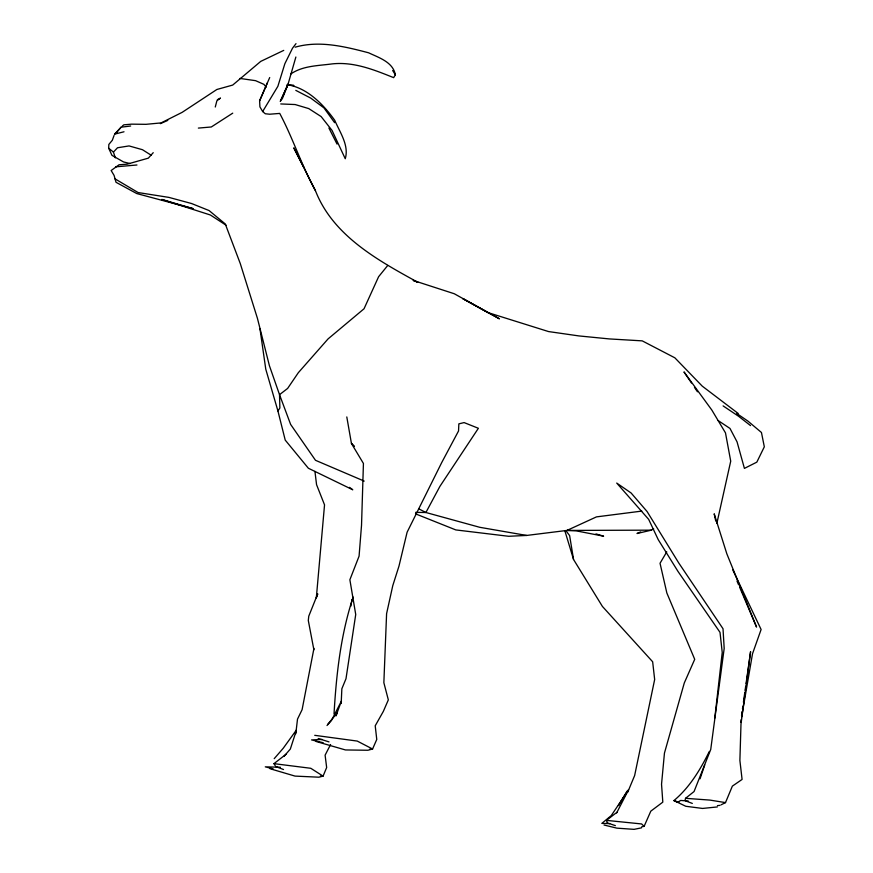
<?xml version="1.0" encoding="UTF-8"?>
<svg xmlns="http://www.w3.org/2000/svg" width="873" height="873" viewBox="0 0 873 873"><rect width="100%" height="100%" fill="white"/><g stroke="black" fill="none" stroke-linecap="round" stroke-linejoin="round"><path stroke-width="1.31" d="M130.055 163.557L123.497 161.931L111.94 155.339L108.678 148.192L108.841 144.438L112.301 140.302L114.068 135.479M334.032 713.928C336.323 674.305 340.688 634.857 353.139 597.045M714.791 718.075L722.233 652.426L720.007 632.347L678.026 571.477L658.242 539.667L648.661 519.359L616.709 483.064L631.103 492.983L647.079 511.523L678.779 563.009L723.019 628.735L724.186 648.421L710.731 749.492L694.057 791.538L685.545 798.315L685.13 799.974M295.783 733.756L297.507 719.123L302.102 709.662L313.953 648.366M341.179 703.529L341.856 688.764L345.992 678.736L355.726 614.494L349.877 579.759L359.076 556.145L361.531 525.23L363.43 463.454L351.437 443.473L346.799 416.934M741.537 715.544L742.105 711.55M742.476 708.898L742.858 706.235M743.425 702.241L744.734 692.922M745.116 690.27L745.684 686.276M746.055 683.614L750.584 651.684L740.991 724.077L739.889 760.47L742.083 779.436L732.36 786.137L725.507 802.603L721.065 804.819M350.848 606.168L351.983 599.544M740.719 722.167L741.188 719.483M741.646 716.798L752.515 653.746L761.103 629.509L732.643 569.643M716.853 523.418L730.723 461.173L725.485 432.877L711.822 410.037L683.985 371.92L691.481 382.963M215.271 107.019L216.864 100.853L220.356 98.092M295.871 57.029L288.046 84.223L282.186 99.053M296.122 731.192L290.349 749.012L283.943 756.422M700.059 778.781L704.707 764.944M627.654 792.324L634.638 775.562L654.663 679.5L652.655 661.767L602.425 606.451L573.55 559.495L565.038 531.373M336.007 715.74L341.474 700.954L331.489 720.465L327.015 725.528M336.05 715.685L336.989 713.186L327.768 724.263M738.187 413.464L702.241 386.128L674.851 357.81L642.233 340.863L609.31 338.92L578.897 335.919L548.55 331.565L487.843 312.556L462.821 298.642L499.443 318.831L454.276 293.743L413.158 280.419L418.069 282.426C377.889 260.307 332.951 235.808 315.426 190.641C301.698 165.761 293.044 138.414 279.731 113.414L269.637 114.221L265.272 113.752L262.653 111.537L259.914 106.833L259.608 100.821L267.389 82.804M269.702 77.544L259.608 100.821M641.699 826.818L644.121 826.349L650.811 811.148L662.814 802.145L661.538 784.216L664.451 753.093L684.279 682.992L694.712 659.322L666.852 593.007L660.032 563.271L666.765 551.856M616.654 812.905L628.516 789.858L611.253 815.589L601.835 823.392L609.692 823.621M709.334 751.446C700.441 769.484 689.517 787.61 673.945 800.563L685.796 806.281L702.547 808.442L717.333 806.936M330.583 744.527L325.105 755.167L326.655 767.542L323.075 776.119L318.874 777.199L295.03 776.097L269.997 768.709M262.653 111.537L277.876 86.307L284.86 63.718L292.488 48.255L296.002 43.65M627.13 791.047L618.433 805.604L628.516 789.858M295.161 47.175C319.365 40.245 344.944 46.575 368.635 52.806C378.86 57.673 393.003 62.027 395.371 74.794L393.647 77.642C374.07 69.807 353.86 61.579 332.286 63.882C318.329 65.781 302.8 65.661 290.818 73.976M296.384 730.057L283.245 748.237L274.209 758.67M349.506 487.363L352.768 489.786L308.365 468.244L285.22 440.101L277.93 410.976L279.873 408.007L279.524 394.672L269.419 365.743L257.437 318.361L240.282 263.581L225.267 223.946L209.073 210.557L191.547 203.518L168.926 197.396L138.087 192.54L115.029 178.856L114.112 175.462L111.155 170.519L119.066 164.757L127.032 164.189L148.334 158.155L153.222 152.677M387.743 265.457L378.609 276.719L364.03 308.78L328.084 338.888L298.337 372.684L287.621 388.441L279.524 394.672L290.622 424.409L315.491 460.3L364.194 481.099M116.436 132.696L121.183 127.12L114.516 134.158L124.01 131.779M115.323 157.849L113.435 152.098L117.506 147.766L129.062 145.922L142.463 149.709L151.182 155.219M283.747 50.383L260.743 61.383L232.698 85.074L216.875 89.483L182.173 112.333L161.123 122.907L145.987 124.326L131.539 124.152L123.857 124.828L122.406 125.941M114.516 134.158L116.993 132.03M275.191 765.599L273.958 763.646L286.268 754.097M607.128 822.115L606.419 820.38L617.124 812.163M232.742 113.152L211.31 126.978L198.357 128.091M640.673 531.908L637.006 533.512L651.356 530.162L653.691 528.863M217.333 99.697L220.323 98.267M160.381 123.65L167.769 120.398M641.524 827.844L634.082 829.35L616.895 828.15L604.04 825.018M641.797 511.087L596.477 516.881L566.981 530.424L526.648 535.444L508.664 536.284L455.815 529.922L415.504 513.837M121.216 127.185L130.666 126.007M136.963 164.986L115.738 166.841M717.442 805.626L719.963 805.375M369.945 749.023L372.564 749.023L376.765 739.464L375.215 725.79L383.356 711.353L388.332 699.873L383.858 682.708L386.597 613.643L392.763 585.696L398.983 566.086L407.102 532.235L441.694 462.603L458.543 430.967L458.849 423.863L464.109 422.587L478.382 428.283L439.927 486.348L425.904 512.506L415.592 512.375M651.356 530.162L566.981 530.424L576.158 530.849L603.603 536.186L595.964 533.894M322.137 739.431L311.53 739.911L323.174 742.716M320.446 776.021L323.075 776.119L310.788 768.295L273.958 763.646M280.746 103.942L295.139 104.542L308.747 108.59L321.133 116.567L332.035 130.415L345.25 158.733C349.298 145.431 339.75 132.096 334.752 120.332C323.326 104.334 307.318 87.867 287.217 84.692M280.353 767.236L265.283 766.843L273.151 768.862M290.742 85.281L293.885 85.478L287.119 85.052M685.545 798.315L709.924 800.094L725.507 802.603M606.419 820.38L641.622 823.948L644.121 826.349M688.251 801.032L680.733 800.443L677.612 802.276L673.945 800.563L678.834 802.254M314.738 735.328L357.275 741.079L372.564 749.023L367.882 750.256L345.468 749.951L316.113 741.483M239.9 78.428L255.603 80.676L263.875 84.332L266.221 87.18M526.648 535.444L479.703 527.292L425.904 512.506L418.658 508.773M318.209 738.503L329.012 741.897M607.073 822.835L615.367 825.629M685.632 800.868L692.322 803.422M275.824 766.581L283.496 769.517M295.794 90.366L310.755 98.114L323.938 107.87L334.61 122.657M226.052 225.212L210.371 214.987L161.767 199.448L193.162 208.658L136.766 193.566L116.011 182.282L115.029 178.856M718.152 420.568L729.992 428.447L737.052 441.869L744.418 468.397L756.826 462.144L764.322 446.812L761.452 432.495L747.921 421.102L736.736 413.453M723.106 405.901L738.558 416.257L750.529 425.598M108.678 148.192L113.435 152.098M354.22 446.289L351.437 443.473L354.22 446.452M566.522 531.471L569.633 535.618L573.55 559.495M694.471 387.383L697.472 391.791M392.664 70.506L395.371 74.794M303.706 167.081L293.797 147.853L315.426 190.641M328.914 128.025L337.054 144.11M736.987 581.025L738.58 584.757M739.638 587.245L756.553 627.065L726.849 553.842L714.19 513.804L715.762 521.072M277.93 410.976L265.774 369.192L259.968 328.772M313.876 649.763L308.3 620.474L308.769 616.174L317.728 593.826L316.321 597.907L324.538 504.867L316.561 484.679L314.935 471.376M288.046 84.223L280.364 101.312L288.046 84.223"/></g></svg>
